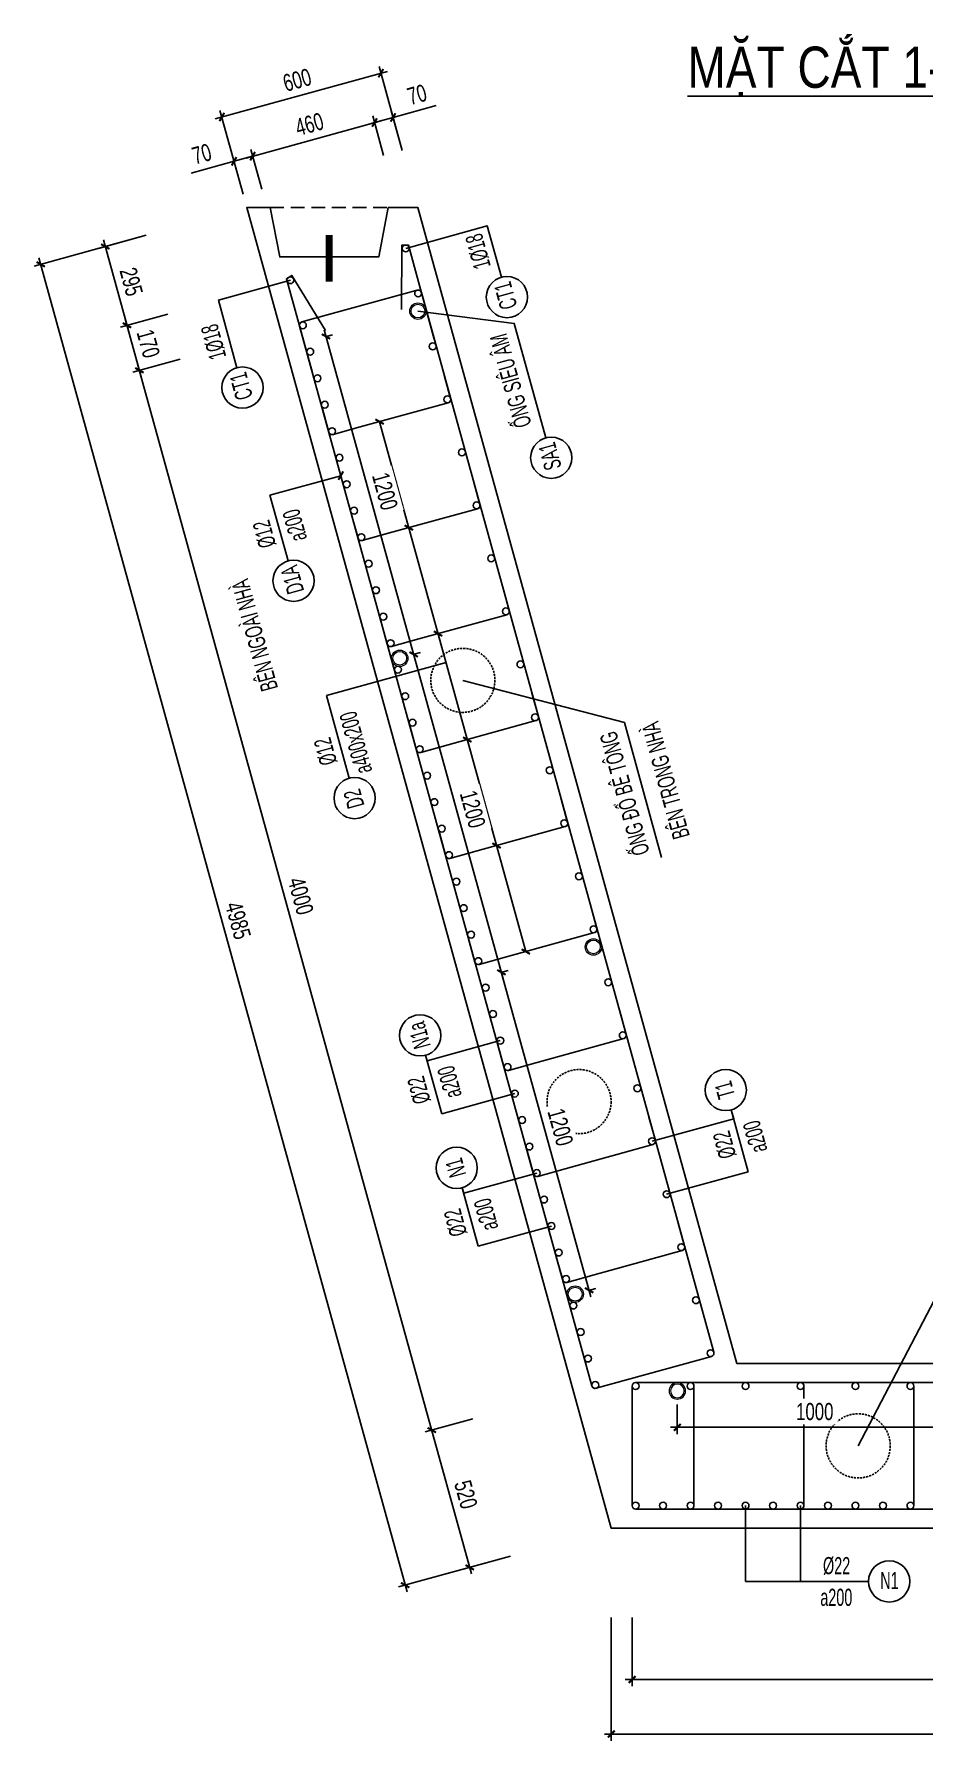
# Model space of a CAD drawing. Header units: millimetres. Extents: x -147841 to 368790, y -162721 to 84261.
# Drawn here: x 303125 to 306362, y -103129 to -96920 of the extents above; entities that cross this region are included whole.
import ezdxf
from ezdxf.enums import TextEntityAlignment as Align

# ---------------------------------------------------------------- set-up
doc = ezdxf.new("R2010")
doc.units = ezdxf.units.MM
doc.header["$LTSCALE"] = 1000
doc.header["$MEASUREMENT"] = 0
doc.header["$PDMODE"] = 1
doc.header["$PDSIZE"] = -10
doc.linetypes.add('DASHED', pattern=[0.75, 0.5, -0.25])
doc.linetypes.add('HIDDEN', pattern=[0.375, 0.25, -0.125])
doc.layers.get('0').update_dxf_attribs({"linetype": 'CONTINUOUS', "lineweight": 18})
doc.layers.get('DEFPOINTS').update_dxf_attribs({"color": 5, "linetype": 'CONTINUOUS', "lineweight": 18})
for name, color, linetype, lineweight in [('0-THAY', 7, 'CONTINUOUS', 18), ('ccu11-Dim', 8, 'CONTINUOUS', 18), ('DIM', 8, 'CONTINUOUS', 18)]:
    doc.layers.add(name, color=color, linetype=linetype, lineweight=lineweight)
for name, color, linetype in [('ccu11-Khuat', 9, 'DASHED'), ('ccu11-Manh', 8, 'CONTINUOUS'), ('ccu11-Thep', 4, 'CONTINUOUS'), ('ccu11-Thepdai', 6, 'CONTINUOUS'), ('KC-Cotthep', 8, 'CONTINUOUS'), ('KC-Dim', 8, 'CONTINUOUS'), ('KC-Khuat', 9, 'HIDDEN'), ('KC-Text', 31, 'CONTINUOUS'), ('KC-Thay', 7, 'CONTINUOUS')]:
    doc.layers.add(name, color=color, linetype=linetype)
doc.styles.add('ARIAL', font='arial.ttf', dxfattribs={"width": 0.7})
doc.styles.add('ccu11-dim', font='vnsimli.shx', dxfattribs={"width": 0.65, "bigfont": 'bigfont.shx'})
doc.dimstyles.new('2.5-25', dxfattribs={"dimscale": 25, "dimtxt": 2.5, "dimasz": 1, "dimexe": 1, "dimexo": 2, "dimgap": 1, "dimtad": 1, "dimdec": 1, "dimrnd": 5, "dimdsep": 46, "dimtxsty": 'ARIAL', "dimblk": 'ARCHTICK', "dimcen": -1, "dimdle": 1, "dimclrd": 256, "dimclre": 256, "dimclrt": 3, "dimadec": 0, "dimazin": 2, "dimtfac": 0.1, "dimtdec": 1, "dimtmove": 0, "dimatfit": 1, "dimldrblk": 'ARCHTICK', "dimfxl": 1, "dimtvp": 0.833333, "dimtfill": 1, "dimtolj": 1, "dimtzin": 12, "dimarcsym": 0})
doc.dimstyles.new('ccu11-100x4', dxfattribs={"dimscale": 100, "dimtxt": 2.5, "dimasz": 1, "dimexe": 1, "dimexo": 2, "dimgap": 1, "dimtad": 1, "dimdec": 0, "dimlfac": 0.25, "dimdsep": 46, "dimtxsty": 'ccu11-dim', "dimblk": 'ARCHTICK', "dimcen": -1, "dimdle": 1, "dimclrd": 256, "dimclre": 256, "dimclrt": 31, "dimadec": 0, "dimazin": 2, "dimtfac": 0.1, "dimtdec": 0, "dimtmove": 0, "dimatfit": 1, "dimldrblk": 'ARCHTICK', "dimfxl": 1, "dimtvp": 0.833333, "dimtolj": 1, "dimtzin": 12, "dimarcsym": 0})

# ---------------------------------------------------------------- blocks, each defined once
blk = doc.blocks.new('*U1298')
at = {"layer": 'ccu11-Thep'}
for centre in [(0, 217.5), (0, -217.5)]:
    blk.add_circle(centre, 12.5, dxfattribs=at)
blk = doc.blocks.new('*U1299')
at = {"layer": 'KC-Khuat', "color": 0, "linetype": 'ByBlock', "lineweight": -2, "transparency": 16777216}
for p in [(0, 0), (200, 0), (400, 0), (600, 0), (800, 0), (1000, 0), (1200, 0), (1400, 0), (1600, 0), (1800, 0), (2000, 0), (2200, 0), (2400, 0), (2600, 0), (2800, 0), (3000, 0), (3200, 0), (3400, 0)]:
    blk.add_blockref('*U1298', p, dxfattribs=at)
blk = doc.blocks.new('*U1300')
at = {"layer": 'ccu11-Thepdai', "flags": 128}
blk.add_lwpolyline([(50, 230), (-37.5, 230, 0.414214), (-50, 217.5), (-50, -114.4), (-50, -217.5, 0.414214), (-37.5, -230), (50, -230)], format="xyb", dxfattribs=at)
blk = doc.blocks.new('*U1301')
at = {"layer": 'DIM', "color": 0, "linetype": 'ByBlock', "lineweight": -2, "transparency": 16777216}
for p in [(0, 0), (400, 0), (800, 0), (1200, 0), (1600, 0), (2000, 0), (2400, 0), (2800, 0)]:
    blk.add_blockref('*U1300', p, dxfattribs=at)
blk = doc.blocks.new('*U1302')
at = {"layer": 'ccu11-Thep'}
for centre in [(209.7, 57.9), (-209.7, -57.9)]:
    blk.add_circle(centre, 12.5, dxfattribs=at)
blk = doc.blocks.new('*U1303')
at = {"layer": 'KC-Khuat', "color": 0, "linetype": 'ByBlock', "lineweight": -2, "transparency": 16777216}
for p in [(-1063.9, 3855.9), (-1010.7, 3663.1), (-957.5, 3470.3), (-904.3, 3277.5), (-851.1, 3084.7), (-797.9, 2891.9), (-744.7, 2699.1), (-691.5, 2506.3), (-638.4, 2313.5), (-585.2, 2120.8), (-532, 1928), (-478.8, 1735.2), (-425.6, 1542.4), (-372.4, 1349.6), (-319.2, 1156.8), (-266, 964), (-212.8, 771.2), (-159.6, 578.4), (-106.4, 385.6), (-53.2, 192.8), (0, 0)]:
    blk.add_blockref('*U1302', p, dxfattribs=at)
blk = doc.blocks.new('*U1304')
at = {"layer": 'ccu11-Thepdai', "flags": 128}
blk.add_lwpolyline([(50, 230), (-37.5, 230, 0.414214), (-50, 217.5), (-50, -114.4), (-50, -217.5, 0.414214), (-37.5, -230), (50, -230)], format="xyb", dxfattribs=at)
blk = doc.blocks.new('*U1305')
at = {"layer": 'DIM', "color": 0, "linetype": 'ByBlock', "lineweight": -2, "transparency": 16777216}
for p in [(0, 0), (400, 0), (800, 0), (1200, 0), (1600, 0), (2000, 0), (2400, 0), (2800, 0), (3200, 0)]:
    blk.add_blockref('*U1304', p, dxfattribs=at)
blk = doc.blocks.new('A$C260038B3')
at = {"layer": '0-THAY', "linetype": 'Continuous'}
for radius in [120, 100]:
    blk.add_circle((0, 0), radius, dxfattribs=at)
blk = doc.blocks.new('_ARCHTICK')
at = {"color": 0, "linetype": 'ByBlock', "const_width": 0.3}
blk.add_lwpolyline([(-0.5, -0.5), (0.5, 0.5)], dxfattribs=at)
blk = doc.blocks.new('att_thep_2')
blk.add_circle((-300, 0), 300)
at = {"color": 3, "style": 'ARIAL', "width": 0.6}
blk.add_attdef('DK', text='', height=250, dxfattribs=at).set_placement((467, 105), align=Align.CENTER)
at = {"color": 31, "style": 'ARIAL', "width": 0.6}
blk.add_attdef('SH', text='', height=250, dxfattribs=at).set_placement((-281, -111), align=Align.CENTER)
at = {"color": 2, "style": 'ARIAL', "width": 0.6}
blk.add_attdef('KC', text='', height=250, dxfattribs=at).set_placement((472, -355), align=Align.CENTER)
blk = doc.blocks.new('*D1308')
at = {"layer": 'DEFPOINTS', "color": 0, "ltscale": 3000, "transparency": 16777216}
for p in [(304769.2, -101944.4), (304572.3, -101998.8), (304907, -102443.9)]:
    blk.add_point(p, dxfattribs=at)
at = {"layer": 'KC-Dim', "lineweight": -2, "ltscale": 3000, "transparency": 16777216}
for p, q in [((304721, -101957.7), (304548.2, -102005.4)), ((304716.7, -102522.3), (304565.6, -101974.7)), ((304858.8, -102457.2), (304686, -102504.9))]:
    blk.add_line(p, q, dxfattribs=at)
at = {"layer": 'KC-Dim', "lineweight": -2, "ltscale": 3000, "transparency": 16777216, "xscale": 25, "yscale": 25, "zscale": 25}
for p, rotation in [((304572.3, -101998.8), 105.4234460771901), ((304710.1, -102498.2), 285.4234460771902)]:
    blk.add_blockref('_ARCHTICK', p, dxfattribs=dict(at, rotation=rotation))
at = {"layer": 'KC-Dim', "color": 3, "ltscale": 3000, "transparency": 16777216, "insert": (304696, -102233.4), "char_height": 62.5, "attachment_point": 5, "rotation": 285.42345, "style": 'ARIAL', "bg_fill": 3, "box_fill_scale": 1.25, "bg_fill_color": 256, "bg_fill_true_color": 13158600, "bg_fill_transparency": 0}
blk.add_mtext('\\A1;520', dxfattribs=at)
blk = doc.blocks.new('*D1309')
at = {"layer": 'DEFPOINTS', "color": 0, "ltscale": 3000, "transparency": 16777216}
for p in [(303705.4, -98088.5), (303508.5, -98142.8), (304769.2, -101944.4)]:
    blk.add_point(p, dxfattribs=at)
at = {"layer": 'KC-Dim', "lineweight": -2, "ltscale": 3000, "transparency": 16777216}
for p, q in [((303657.2, -98101.8), (303484.4, -98149.5)), ((304578.9, -102022.9), (303501.8, -98118.7)), ((304721, -101957.7), (304548.2, -102005.4))]:
    blk.add_line(p, q, dxfattribs=at)
at = {"layer": 'KC-Dim', "lineweight": -2, "ltscale": 3000, "transparency": 16777216, "xscale": 25, "yscale": 25, "zscale": 25}
for p, rotation in [((303508.5, -98142.8), 105.4234460771901), ((304572.3, -101998.8), 285.4234460771902)]:
    blk.add_blockref('_ARCHTICK', p, dxfattribs=dict(at, rotation=rotation))
at = {"layer": 'KC-Dim', "color": 3, "ltscale": 3000, "transparency": 16777216, "insert": (304095.2, -100055.6), "char_height": 62.5, "attachment_point": 5, "rotation": 285.42345, "style": 'ARIAL', "bg_fill": 3, "box_fill_scale": 1.25, "bg_fill_color": 256, "bg_fill_true_color": 13158600, "bg_fill_transparency": 0}
blk.add_mtext('\\A1;4000', dxfattribs=at)
blk = doc.blocks.new('*D1310')
at = {"layer": 'DEFPOINTS', "color": 0, "ltscale": 3000, "transparency": 16777216}
for p in [(303660.2, -97924.7), (303705.4, -98088.5)]:
    blk.add_point(p, dxfattribs=at)
at = {"layer": 'KC-Dim', "lineweight": -2, "ltscale": 3000, "transparency": 16777216}
for p, q in [((303612, -97938), (303439.2, -97985.6)), ((303515.1, -98166.9), (303456.6, -97954.9)), ((303657.2, -98101.8), (303484.4, -98149.5))]:
    blk.add_line(p, q, dxfattribs=at)
at = {"layer": 'KC-Dim', "lineweight": -2, "ltscale": 3000, "transparency": 16777216, "xscale": 25, "yscale": 25, "zscale": 25}
for p, rotation in [((303463.3, -97979), 105.4234460771901), ((303508.5, -98142.8), 285.4234460771902)]:
    blk.add_blockref('_ARCHTICK', p, dxfattribs=dict(at, rotation=rotation))
at = {"layer": 'KC-Dim', "color": 3, "ltscale": 3000, "transparency": 16777216, "insert": (303540.7, -98045.8), "char_height": 62.5, "attachment_point": 5, "rotation": 285.42345, "style": 'ARIAL', "bg_fill": 3, "box_fill_scale": 1.25, "bg_fill_color": 256, "bg_fill_true_color": 13158600, "bg_fill_transparency": 0}
blk.add_mtext('\\A1;170', dxfattribs=at)
at = {"layer": 'DEFPOINTS', "color": 0, "ltscale": 3000, "transparency": 16777216}
blk.add_point((303463.3, -97979), dxfattribs=at)
blk = doc.blocks.new('*D1311')
at = {"layer": 'DEFPOINTS', "color": 0, "ltscale": 3000, "transparency": 16777216}
for p in [(303581.1, -97638.1), (303384.2, -97692.4), (303660.2, -97924.7)]:
    blk.add_point(p, dxfattribs=at)
at = {"layer": 'KC-Dim', "lineweight": -2, "ltscale": 3000, "transparency": 16777216}
for p, q in [((303532.9, -97651.4), (303360.1, -97699)), ((303469.9, -98003.1), (303377.5, -97668.3)), ((303612, -97938), (303439.2, -97985.6))]:
    blk.add_line(p, q, dxfattribs=at)
at = {"layer": 'KC-Dim', "lineweight": -2, "ltscale": 3000, "transparency": 16777216, "xscale": 25, "yscale": 25, "zscale": 25}
for p, rotation in [((303384.2, -97692.4), 105.4234460771901), ((303463.3, -97979), 285.4234460771902)]:
    blk.add_blockref('_ARCHTICK', p, dxfattribs=dict(at, rotation=rotation))
at = {"layer": 'KC-Dim', "color": 3, "ltscale": 3000, "transparency": 16777216, "insert": (303478.6, -97820.6), "char_height": 62.5, "attachment_point": 5, "rotation": 285.42345, "style": 'ARIAL', "bg_fill": 3, "box_fill_scale": 1.25, "bg_fill_color": 256, "bg_fill_true_color": 13158600, "bg_fill_transparency": 0}
blk.add_mtext('\\A1;295', dxfattribs=at)
blk = doc.blocks.new('*D1312')
at = {"layer": 'DEFPOINTS', "color": 0, "ltscale": 3000, "transparency": 16777216}
for p in [(303581.1, -97638.1), (303149.5, -97757.1), (304907, -102443.9)]:
    blk.add_point(p, dxfattribs=at)
at = {"layer": 'KC-Dim', "lineweight": -2, "ltscale": 3000, "transparency": 16777216}
for p, q in [((303532.9, -97651.4), (303125.4, -97763.8)), ((304482, -102587.1), (303142.9, -97733)), ((304858.8, -102457.2), (304451.3, -102569.6))]:
    blk.add_line(p, q, dxfattribs=at)
at = {"layer": 'KC-Dim', "lineweight": -2, "ltscale": 3000, "transparency": 16777216, "xscale": 25, "yscale": 25, "zscale": 25}
for p, rotation in [((303149.5, -97757.1), 105.4234460771901), ((304475.4, -102563), 285.4234460771902)]:
    blk.add_blockref('_ARCHTICK', p, dxfattribs=dict(at, rotation=rotation))
at = {"layer": 'KC-Dim', "color": 3, "ltscale": 3000, "transparency": 16777216, "insert": (303867.3, -100144.9), "char_height": 62.5, "attachment_point": 5, "rotation": 285.42345, "style": 'ARIAL', "bg_fill": 3, "box_fill_scale": 1.25, "bg_fill_color": 256, "bg_fill_true_color": 13158600, "bg_fill_transparency": 0}
blk.add_mtext('\\A1;4985', dxfattribs=at)
blk = doc.blocks.new('*D1313')
at = {"layer": 'DEFPOINTS', "color": 0, "ltscale": 3000, "transparency": 16777216}
for p in [(304410.2, -97409.3), (304477.7, -97390.7)]:
    blk.add_point(p, dxfattribs=at)
at = {"layer": 'KC-Dim', "lineweight": -2, "ltscale": 3000, "transparency": 16777216}
for p, q in [((304431.3, -97222.7), (304587.7, -97179.5)), ((304363.8, -97241.3), (304339.7, -97248)), ((304396.9, -97361.1), (304357.2, -97217.2)), ((304363.8, -97241.3), (304431.3, -97222.7)), ((304464.4, -97342.5), (304424.7, -97198.6))]:
    blk.add_line(p, q, dxfattribs=at)
at = {"layer": 'KC-Dim', "lineweight": -2, "ltscale": 3000, "transparency": 16777216, "xscale": 25, "yscale": 25, "zscale": 25}
for p, rotation in [((304363.8, -97241.3), 15.42344607719014), ((304431.3, -97222.7), 195.4234460771902)]:
    blk.add_blockref('_ARCHTICK', p, dxfattribs=dict(at, rotation=rotation))
at = {"layer": 'KC-Dim', "color": 3, "ltscale": 3000, "transparency": 16777216, "insert": (304518.5, -97139.6), "char_height": 62.5, "attachment_point": 5, "rotation": 15.42345, "style": 'ARIAL', "bg_fill": 3, "box_fill_scale": 1.25, "bg_fill_color": 256, "bg_fill_true_color": 13158600, "bg_fill_transparency": 0}
blk.add_mtext('\\A1;70', dxfattribs=at)
at = {"layer": 'DEFPOINTS', "color": 0, "ltscale": 3000, "transparency": 16777216}
blk.add_point((304431.3, -97222.7), dxfattribs=at)
blk = doc.blocks.new('*D1314')
at = {"layer": 'DEFPOINTS', "color": 0, "ltscale": 3000, "transparency": 16777216}
for p in [(303920.4, -97363.6), (304410.2, -97409.3), (303966.7, -97531.7)]:
    blk.add_point(p, dxfattribs=at)
at = {"layer": 'KC-Dim', "lineweight": -2, "ltscale": 3000, "transparency": 16777216}
for p, q in [((304387.9, -97234.7), (303896.3, -97370.3)), ((304396.9, -97361.1), (304357.2, -97217.2)), ((303953.4, -97483.5), (303913.7, -97339.5))]:
    blk.add_line(p, q, dxfattribs=at)
at = {"layer": 'KC-Dim', "lineweight": -2, "ltscale": 3000, "transparency": 16777216, "xscale": 25, "yscale": 25, "zscale": 25}
for p, rotation in [((304363.8, -97241.3), 15.42344607719014), ((303920.4, -97363.6), 195.4234460771902)]:
    blk.add_blockref('_ARCHTICK', p, dxfattribs=dict(at, rotation=rotation))
at = {"layer": 'KC-Dim', "color": 3, "ltscale": 3000, "transparency": 16777216, "insert": (304127, -97247.6), "char_height": 62.5, "attachment_point": 5, "rotation": 15.42345, "style": 'ARIAL', "bg_fill": 3, "box_fill_scale": 1.25, "bg_fill_color": 256, "bg_fill_true_color": 13158600, "bg_fill_transparency": 0}
blk.add_mtext('\\A1;460', dxfattribs=at)
blk = doc.blocks.new('*D1315')
at = {"layer": 'DEFPOINTS', "color": 0, "ltscale": 3000, "transparency": 16777216}
for p in [(303852.7, -97382.3), (303899.1, -97550.3), (303966.7, -97531.7)]:
    blk.add_point(p, dxfattribs=at)
at = {"layer": 'KC-Dim', "lineweight": -2, "ltscale": 3000, "transparency": 16777216}
for p, q in [((303885.8, -97502.2), (303846.1, -97358.2)), ((303920.4, -97363.6), (303852.7, -97382.3)), ((303953.4, -97483.5), (303913.7, -97339.5)), ((303920.4, -97363.6), (303944.5, -97357)), ((303852.7, -97382.3), (303696.4, -97425.4))]:
    blk.add_line(p, q, dxfattribs=at)
at = {"layer": 'KC-Dim', "lineweight": -2, "ltscale": 3000, "transparency": 16777216, "xscale": 25, "yscale": 25, "zscale": 25}
for p, rotation in [((303852.7, -97382.3), 15.42344607719017), ((303920.4, -97363.6), 195.4234460771902)]:
    blk.add_blockref('_ARCHTICK', p, dxfattribs=dict(at, rotation=rotation))
at = {"layer": 'KC-Dim', "color": 3, "ltscale": 3000, "transparency": 16777216, "insert": (303735.3, -97355.7), "char_height": 62.5, "attachment_point": 5, "rotation": 15.42345, "style": 'ARIAL', "bg_fill": 3, "box_fill_scale": 1.25, "bg_fill_color": 256, "bg_fill_true_color": 13158600, "bg_fill_transparency": 0}
blk.add_mtext('\\A1;70', dxfattribs=at)
blk = doc.blocks.new('*D1316')
at = {"layer": 'DEFPOINTS', "color": 0, "ltscale": 3000, "transparency": 16777216}
for p in [(303808.3, -97221.2), (304477.7, -97390.7), (303899.1, -97550.4)]:
    blk.add_point(p, dxfattribs=at)
at = {"layer": 'KC-Dim', "lineweight": -2, "ltscale": 3000, "transparency": 16777216}
for p, q in [((304411, -97055), (303784.2, -97227.9)), ((304464.4, -97342.5), (304380.3, -97037.5)), ((303885.8, -97502.2), (303801.6, -97197.1))]:
    blk.add_line(p, q, dxfattribs=at)
at = {"layer": 'KC-Dim', "lineweight": -2, "ltscale": 3000, "transparency": 16777216, "xscale": 25, "yscale": 25, "zscale": 25}
for p, rotation in [((304386.9, -97061.6), 15.42344607719014), ((303808.3, -97221.2), 195.4234460771902)]:
    blk.add_blockref('_ARCHTICK', p, dxfattribs=dict(at, rotation=rotation))
at = {"layer": 'KC-Dim', "color": 3, "ltscale": 3000, "transparency": 16777216, "insert": (304082.4, -97086.6), "char_height": 62.5, "attachment_point": 5, "rotation": 15.42345, "style": 'ARIAL', "bg_fill": 3, "box_fill_scale": 1.25, "bg_fill_color": 256, "bg_fill_true_color": 13158600, "bg_fill_transparency": 0}
blk.add_mtext('\\A1;600', dxfattribs=at)
blk = doc.blocks.new('*U1317')
at = {"layer": 'ccu11-Thep'}
blk.add_circle((0, 0), 12.5, dxfattribs=at)
blk = doc.blocks.new('*U1318')
at = {"layer": 'KC-Dim', "color": 0, "linetype": 'ByBlock', "lineweight": -2, "transparency": 16777216}
for p in [(-1010.6, 3663.1), (-957.4, 3470.4), (-904.2, 3277.6), (-851, 3084.8), (-797.9, 2892), (-744.7, 2699.2), (-691.5, 2506.4), (-638.3, 2313.6), (-585.1, 2120.8), (-531.9, 1928), (-478.7, 1735.2), (-425.5, 1542.4), (-372.3, 1349.6), (-319.1, 1156.8), (-266, 964), (-212.8, 771.2), (-159.6, 578.4), (-106.4, 385.6), (-53.2, 192.8), (0, 0)]:
    blk.add_blockref('*U1317', p, dxfattribs=at)
blk = doc.blocks.new('*D1326')
at = {"layer": 'DEFPOINTS', "color": 0, "linetype": 'ByBlock', "ltscale": 30, "transparency": 16777216}
for p in [(305301.1, -102630.3), (308723.6, -102630.3), (305301.1, -102905.9)]:
    blk.add_point(p, dxfattribs=at)
at = {"layer": 'KC-Dim', "linetype": 'ByBlock', "lineweight": -2, "ltscale": 30, "transparency": 16777216}
for p, q in [((305301.1, -102680.3), (305301.1, -102930.9)), ((308723.6, -102680.3), (308723.6, -102930.9)), ((308748.6, -102905.9), (305276.1, -102905.9))]:
    blk.add_line(p, q, dxfattribs=at)
at = {"layer": 'KC-Dim', "linetype": 'ByBlock', "lineweight": -2, "ltscale": 30, "transparency": 16777216, "xscale": 25, "yscale": 25, "zscale": 25, "rotation": 180}
blk.add_blockref('_ARCHTICK', (305301.1, -102905.9), dxfattribs=at)
at = {"layer": 'KC-Dim', "linetype": 'ByBlock', "lineweight": -2, "ltscale": 30, "transparency": 16777216, "xscale": 25, "yscale": 25, "zscale": 25}
blk.add_blockref('_ARCHTICK', (308723.6, -102905.9), dxfattribs=at)
at = {"layer": 'KC-Dim', "color": 3, "linetype": 'ByBlock', "ltscale": 30, "transparency": 16777216, "insert": (307012.4, -102849), "char_height": 62.5, "attachment_point": 5, "style": 'ARIAL', "bg_fill": 3, "box_fill_scale": 1.25, "bg_fill_color": 256, "bg_fill_true_color": 13158600, "bg_fill_transparency": 0}
blk.add_mtext('\\A1;3425', dxfattribs=at)
blk = doc.blocks.new('*D1327')
at = {"layer": 'DEFPOINTS', "color": 0, "ltscale": 3000, "transparency": 16777216}
for p in [(305225.2, -102630.3), (309073.6, -102630.3), (305225.2, -103104.5)]:
    blk.add_point(p, dxfattribs=at)
at = {"layer": 'DIM', "lineweight": -2, "ltscale": 3000, "transparency": 16777216}
for p, q in [((305225.2, -102680.3), (305225.2, -103129.5)), ((309073.6, -102680.3), (309073.6, -103129.5)), ((309098.6, -103104.5), (305200.2, -103104.5))]:
    blk.add_line(p, q, dxfattribs=at)
at = {"layer": 'DIM', "lineweight": -2, "ltscale": 3000, "transparency": 16777216, "xscale": 25, "yscale": 25, "zscale": 25, "rotation": 180}
blk.add_blockref('_ARCHTICK', (305225.2, -103104.5), dxfattribs=at)
at = {"layer": 'DIM', "lineweight": -2, "ltscale": 3000, "transparency": 16777216, "xscale": 25, "yscale": 25, "zscale": 25}
blk.add_blockref('_ARCHTICK', (309073.6, -103104.5), dxfattribs=at)
at = {"layer": 'DIM', "color": 3, "ltscale": 3000, "transparency": 16777216, "insert": (307149.4, -103047.5), "char_height": 62.5, "attachment_point": 5, "style": 'ARIAL', "bg_fill": 3, "box_fill_scale": 1.25, "bg_fill_color": 256, "bg_fill_true_color": 13158600, "bg_fill_transparency": 0}
blk.add_mtext('\\A1;3850', dxfattribs=at)
blk = doc.blocks.new('*U1328')
at = {"layer": 'ccu11-Thep'}
blk.add_circle((0, 0), 12.5, dxfattribs=at)
blk = doc.blocks.new('*U1329')
at = {"layer": 'KC-Dim', "color": 0, "linetype": 'ByBlock', "lineweight": -2, "transparency": 16777216}
for p in [(0, 0), (200, 0), (400, 0), (600, 0), (800, 0), (1000, 0), (1200, 0), (1400, 0), (1600, 0), (1800, 0), (2000, 0), (2200, 0), (2400, 0), (2600, 0), (2800, 0), (3000, 0), (3200, 0), (3400, 0)]:
    blk.add_blockref('*U1328', p, dxfattribs=at)
blk = doc.blocks.new('*D1416')
at = {"layer": 'DEFPOINTS', "color": 0, "ltscale": 3000, "transparency": 16777216}
for p in [(304136.4, -98033.8), (304455.5, -99190.6), (304506.4, -99176.5)]:
    blk.add_point(p, dxfattribs=at)
at = {"layer": 'KC-Dim', "lineweight": -2, "ltscale": 3000, "transparency": 16777216}
for p, q in [((304180.7, -97995.6), (304513.1, -99200.6)), ((304184.6, -98020.5), (304211.4, -98013.1)), ((304503.7, -99177.3), (304530.5, -99169.9))]:
    blk.add_line(p, q, dxfattribs=at)
at = {"layer": 'KC-Dim', "lineweight": -2, "ltscale": 3000, "transparency": 16777216, "xscale": 25, "yscale": 25, "zscale": 25}
for p, rotation in [((304187.3, -98019.7), 105.4234460771904), ((304506.4, -99176.5), 285.4234460771905)]:
    blk.add_blockref('_ARCHTICK', p, dxfattribs=dict(at, rotation=rotation))
at = {"layer": 'KC-Dim', "color": 3, "ltscale": 3000, "transparency": 16777216, "insert": (304401.7, -98583), "char_height": 62.5, "attachment_point": 5, "rotation": 285.42345, "style": 'ARIAL', "bg_fill": 3, "box_fill_scale": 1.25, "bg_fill_color": 256, "bg_fill_true_color": 13158600, "bg_fill_transparency": 0}
blk.add_mtext('\\A1;1200', dxfattribs=at)
blk = doc.blocks.new('*D1417')
at = {"layer": 'DEFPOINTS', "color": 0, "ltscale": 3000, "transparency": 16777216}
for p in [(304455.5, -99190.6), (304774.7, -100347.3), (304825.6, -100333.3)]:
    blk.add_point(p, dxfattribs=at)
at = {"layer": 'KC-Dim', "lineweight": -2, "ltscale": 3000, "transparency": 16777216}
for p, q in [((304499.8, -99152.4), (304832.2, -100357.4)), ((304503.7, -99177.3), (304530.5, -99169.9)), ((304822.9, -100334), (304849.7, -100326.6))]:
    blk.add_line(p, q, dxfattribs=at)
at = {"layer": 'KC-Dim', "lineweight": -2, "ltscale": 3000, "transparency": 16777216, "xscale": 25, "yscale": 25, "zscale": 25}
for p, rotation in [((304506.4, -99176.5), 105.4234460771904), ((304825.6, -100333.3), 285.4234460771904)]:
    blk.add_blockref('_ARCHTICK', p, dxfattribs=dict(at, rotation=rotation))
at = {"layer": 'KC-Dim', "color": 3, "ltscale": 3000, "transparency": 16777216, "insert": (304720.9, -99739.8), "char_height": 62.5, "attachment_point": 5, "rotation": 285.42345, "style": 'ARIAL', "bg_fill": 3, "box_fill_scale": 1.25, "bg_fill_color": 256, "bg_fill_true_color": 13158600, "bg_fill_transparency": 0}
blk.add_mtext('\\A1;1200', dxfattribs=at)
blk = doc.blocks.new('*D1418')
at = {"layer": 'DEFPOINTS', "color": 0, "ltscale": 3000, "transparency": 16777216}
for p in [(304774.7, -100347.3), (305093.8, -101504.1), (305144.7, -101490.1)]:
    blk.add_point(p, dxfattribs=at)
at = {"layer": 'KC-Dim', "lineweight": -2, "ltscale": 3000, "transparency": 16777216}
for p, q in [((304818.9, -100309.2), (305151.4, -101514.2)), ((304822.9, -100334), (304849.7, -100326.6)), ((305142, -101490.8), (305168.8, -101483.4))]:
    blk.add_line(p, q, dxfattribs=at)
at = {"layer": 'KC-Dim', "lineweight": -2, "ltscale": 3000, "transparency": 16777216, "xscale": 25, "yscale": 25, "zscale": 25}
for p, rotation in [((304825.6, -100333.3), 105.4234460771904), ((305144.7, -101490.1), 285.4234460771904)]:
    blk.add_blockref('_ARCHTICK', p, dxfattribs=dict(at, rotation=rotation))
at = {"layer": 'KC-Dim', "color": 3, "ltscale": 3000, "transparency": 16777216, "insert": (305040, -100896.5), "char_height": 62.5, "attachment_point": 5, "rotation": 285.42345, "style": 'ARIAL', "bg_fill": 3, "box_fill_scale": 1.25, "bg_fill_color": 256, "bg_fill_true_color": 13158600, "bg_fill_transparency": 0}
blk.add_mtext('\\A1;1200', dxfattribs=at)
blk = doc.blocks.new('*D1420')
at = {"layer": 'DEFPOINTS', "color": 0, "ltscale": 3000, "transparency": 16777216}
for p in [(305465.5, -101856.1), (306465.5, -101856.1), (305465.5, -101988.6)]:
    blk.add_point(p, dxfattribs=at)
at = {"layer": 'KC-Dim', "lineweight": -2, "ltscale": 3000, "transparency": 16777216}
for p, q in [((305465.5, -101906.1), (305465.5, -102013.6)), ((306465.5, -101906.1), (306465.5, -102013.6)), ((306490.5, -101988.6), (305440.5, -101988.6))]:
    blk.add_line(p, q, dxfattribs=at)
at = {"layer": 'KC-Dim', "lineweight": -2, "ltscale": 3000, "transparency": 16777216, "xscale": 25, "yscale": 25, "zscale": 25, "rotation": 180}
blk.add_blockref('_ARCHTICK', (305465.5, -101988.6), dxfattribs=at)
at = {"layer": 'KC-Dim', "lineweight": -2, "ltscale": 3000, "transparency": 16777216, "xscale": 25, "yscale": 25, "zscale": 25}
blk.add_blockref('_ARCHTICK', (306465.5, -101988.6), dxfattribs=at)
at = {"layer": 'KC-Dim', "color": 3, "ltscale": 3000, "transparency": 16777216, "insert": (305965.5, -101931.7), "char_height": 62.5, "attachment_point": 5, "style": 'ARIAL', "bg_fill": 3, "box_fill_scale": 1.25, "bg_fill_color": 256, "bg_fill_true_color": 13158600, "bg_fill_transparency": 0}
blk.add_mtext('\\A1;1000', dxfattribs=at)

msp = doc.modelspace()

# ---------------------------------------------------------------- linework, layer by layer
at = {"layer": 'ccu11-Khuat', "ltscale": 0.1}
msp.add_line((303984.05, -97550.35), (304414.05, -97550.35), dxfattribs=at)
at = {"layer": 'ccu11-Manh', "ltscale": 10, "flags": 128}
for points in [[(304477.15, -97699.18), (304774.14, -97617.25), (304825.64, -97803.9)], [(304057.84, -97814.95), (303795.62, -97887.3), (303863.47, -98133.23)], [(304521.96, -97927.38), (304872.06, -97972.19), (304986.91, -98388.48)], [(304685.17, -99270.91), (305272.7, -99424.29), (305408.17, -99915.3)]]:
    msp.add_lwpolyline(points, dxfattribs=at)
at = {"layer": 'ccu11-Manh', "ltscale": 3000}
msp.add_lwpolyline([(304914.11, -100257.63), (304382.21, -98329.66), (304382.21, -98329.66)], dxfattribs=at)
at = {"layer": 'ccu11-Manh', "elevation": 242.3}
msp.add_lwpolyline([(306123.57, -102056.13), (306470.61, -101393.07), (306967.15, -101393.07)], dxfattribs=at)
at = {"layer": 'ccu11-Thep'}
for centre in [(304477.15, -97699.18), (304057.83, -97814.89)]:
    msp.add_circle(centre, 12.5, dxfattribs=at)
at = {"layer": 'ccu11-Thep', "linetype": 'HIDDEN', "ltscale": 0.03}
for centre in [(304685.17, -99270.91, 242.3), (305108.02, -100803.61), (306123.57, -102056.13, 242.3)]:
    msp.add_circle(centre, 116.6, dxfattribs=at)
at = {"layer": 'ccu11-Thepdai', "flags": 128}
for points in [[(304462.14, -97921.88), (304463.41, -97687.2), (304486.85, -97687.33), (304581.16, -98029.22)], [(304184.9, -97998.36), (304063.49, -97797.54), (304043.42, -97809.66), (304137.76, -98151.55)]]:
    msp.add_lwpolyline(points, dxfattribs=at)
at = {"layer": 'ccu11-Thepdai'}
for points in [[(304534.42, -97859.74), (305598.34, -101715.65, -0.4142136), (305589.62, -101731.02), (305170.29, -101846.73, -0.4142136), (305154.91, -101838.01), (304090.99, -97982.1, -0.4142136), (304099.72, -97966.72), (304519.05, -97851.01, -0.4142136)], [(308713.62, -102286.13), (305313.62, -102286.13, -0.4142136), (305301.12, -102273.63), (305301.12, -101838.63, -0.4142136), (305313.62, -101826.13), (308713.62, -101826.13, -0.4142136), (308726.12, -101838.63), (308726.12, -102273.63, -0.4142136)]]:
    msp.add_lwpolyline(points, format="xyb", close=True, dxfattribs=at)
at = {"layer": 'KC-Thay', "ltscale": 3000}
msp.add_lwpolyline([(305682.06, -101756.13), (304521.74, -97550.35), (304414.05, -97550.35), (304379.05, -97730.35), (304019.05, -97730.35), (303984.05, -97550.35), (303899.05, -97550.35), (305225.18, -102356.13), (309073.62, -102356.13), (309073.62, -102271.13), (308893.62, -102236.13), (308893.62, -101876.13), (309073.62, -101841.13), (309073.62, -101756.13)], close=True, dxfattribs=at)

# ---------------------------------------------------------------- block references
at = {"layer": 'ccu11-Dim', "ltscale": 3000, "xscale": 0.25, "yscale": 0.25, "zscale": 0.25, "rotation": 270}
for p in [(304521.96, -97927.38), (305160.24, -100240.95), (305093.8, -101504.12)]:
    msp.add_blockref('A$C260038B3', p, dxfattribs=at)
at = {"layer": 'ccu11-Dim', "ltscale": 3000, "extrusion": (0, 0, -1), "xscale": 0.25, "yscale": 0.25, "zscale": -0.25}
msp.add_blockref('A$C260038B3', (-305465.52, -101856.13), dxfattribs=at)
at = {"layer": 'ccu11-Manh', "ltscale": 3000, "xscale": 25, "yscale": 25, "zscale": 25, "rotation": 285.4234460771896}
for p in [(304382.21, -98329.66), (304488.59, -98715.25), (304594.97, -99100.85), (304701.35, -99486.44), (304807.73, -99872.04), (304914.12, -100257.63)]:
    msp.add_blockref('_ARCHTICK', p, dxfattribs=at)
at = {"layer": 'DIM', "xscale": -1, "rotation": 285.4251995620509}
msp.add_blockref('*U1305', (305260.26, -101355.09), dxfattribs=at)
at = {"layer": 'DIM', "xscale": -1}
msp.add_blockref('*U1301', (308276.12, -102056.13), dxfattribs=at)
at = {"layer": 'KC-Cotthep'}
ref = msp.add_blockref('att_thep_2', (304825.64, -97803.9), dxfattribs=dict(at, xscale=0.2499999999999999, yscale=0.2499999999999999, zscale=0.2499999999999999, rotation=105.4234460771896))
ref.add_attrib('DK', '1%%C18', dxfattribs={"layer": '0', "color": 15, "height": 62.5, "rotation": 105.423446, "style": 'ARIAL', "width": 0.6}).set_placement((304770.22, -97702.11), align=Align.CENTER)
ref.add_attrib('SH', 'CT1', dxfattribs={"layer": '0', "color": 31, "height": 62.5, "rotation": 105.423446, "style": 'ARIAL', "width": 0.6}).set_placement((304870.86, -97863.02), align=Align.CENTER)
ref = msp.add_blockref('att_thep_2', (303863.47, -98133.23), dxfattribs=dict(at, xscale=0.2499999999999999, yscale=0.2499999999999999, zscale=0.2499999999999999, rotation=105.4234460771896))
ref.add_attrib('DK', '1%%C18', dxfattribs={"layer": '0', "color": 15, "height": 62.5, "rotation": 105.423446, "style": 'ARIAL', "width": 0.6}).set_placement((303808.05, -98031.44), align=Align.CENTER)
ref.add_attrib('SH', 'CT1', dxfattribs={"layer": '0', "color": 31, "height": 62.5, "rotation": 105.423446, "style": 'ARIAL', "width": 0.6}).set_placement((303908.69, -98192.35), align=Align.CENTER)
ref = msp.add_blockref('att_thep_2', (304986.91, -98388.48), dxfattribs=dict(at, xscale=0.2499999999999999, yscale=0.2499999999999999, zscale=0.2499999999999999, rotation=105.4234460771896))
ref.add_attrib('SH', 'SA1', dxfattribs={"layer": '0', "color": 31, "height": 62.5, "rotation": 105.423446, "style": 'ARIAL', "width": 0.6}).set_placement((305032.13, -98447.6), align=Align.CENTER)
ref = msp.add_blockref('att_thep_2', (304049.35, -98836.19), dxfattribs=dict(at, xscale=0.2499999999999999, yscale=0.2499999999999999, zscale=0.2499999999999999, rotation=105.4234460771896))
ref.add_attrib('KC', 'a200', dxfattribs={"layer": '0', "color": 2, "height": 62.5, "rotation": 105.423446, "style": 'ARIAL', "width": 0.6}).set_placement((304103.6, -98698.85), align=Align.CENTER)
ref.add_attrib('DK', '%%C12', dxfattribs={"layer": '0', "color": 215, "height": 62.5, "rotation": 105.423446, "style": 'ARIAL', "width": 0.6}).set_placement((303992.92, -98730.75), align=Align.CENTER)
ref.add_attrib('SH', 'D1A', dxfattribs={"layer": '0', "color": 31, "height": 62.5, "rotation": 105.423446, "style": 'ARIAL', "width": 0.6}).set_placement((304094.9, -98896.49), align=Align.CENTER)
ref = msp.add_blockref('att_thep_2', (304271.54, -99626.84), dxfattribs=dict(at, xscale=0.2499999999999999, yscale=0.2499999999999999, zscale=0.2499999999999999, rotation=105.4234460771896))
ref.add_attrib('KC', 'a400x200', dxfattribs={"layer": '0', "color": 2, "height": 62.5, "rotation": 105.423446, "style": 'ARIAL', "width": 0.6}).set_placement((304325.79, -99489.5), align=Align.CENTER)
ref.add_attrib('DK', '%%C12', dxfattribs={"layer": '0', "color": 215, "height": 62.5, "rotation": 105.423446, "style": 'ARIAL', "width": 0.6}).set_placement((304215.18, -99521.65), align=Align.CENTER)
ref.add_attrib('SH', 'D2', dxfattribs={"layer": '0', "color": 31, "height": 62.5, "rotation": 105.423446, "style": 'ARIAL', "width": 0.6}).set_placement((304318.91, -99693.76), align=Align.CENTER)
ref = msp.add_blockref('att_thep_2', (304549.77, -100634.85), dxfattribs=dict(at, xscale=-0.25, yscale=0.25, zscale=0.25, rotation=105.4234460771896))
ref.add_attrib('KC', 'a200', dxfattribs={"layer": '0', "color": 2, "height": 62.5, "rotation": 105.423446, "style": 'ARIAL', "width": 0.6}).set_placement((304666.6, -100724.36), align=Align.CENTER)
ref.add_attrib('DK', '%%C22', dxfattribs={"layer": '0', "color": 2, "height": 62.5, "rotation": 105.423446, "style": 'ARIAL', "width": 0.6}).set_placement((304555.28, -100753.94), align=Align.CENTER)
ref.add_attrib('SH', 'N1a', dxfattribs={"layer": '0', "color": 31, "height": 62.5, "rotation": 105.423446, "style": 'ARIAL', "width": 0.6}).set_placement((304556.41, -100554.15), align=Align.CENTER)
ref = msp.add_blockref('att_thep_2', (305661.65, -100833.78), dxfattribs=dict(at, xscale=-0.25, yscale=0.25, zscale=0.25, rotation=105.4234460771896))
ref.add_attrib('KC', 'a200', dxfattribs={"layer": '0', "color": 2, "height": 62.5, "rotation": 105.423446, "style": 'ARIAL', "width": 0.6}).set_placement((305778.49, -100923.29), align=Align.CENTER)
ref.add_attrib('DK', '%%C22', dxfattribs={"layer": '0', "color": 2, "height": 62.5, "rotation": 105.423446, "style": 'ARIAL', "width": 0.6}).set_placement((305667.17, -100952.87), align=Align.CENTER)
ref.add_attrib('SH', 'T1', dxfattribs={"layer": '0', "color": 31, "height": 62.5, "rotation": 105.423446, "style": 'ARIAL', "width": 0.6}).set_placement((305668.3, -100753.08), align=Align.CENTER)
at = {"layer": 'KC-Dim'}
msp.add_blockref('*U1329', (305413.62, -102273.63), dxfattribs=at)
at = {"layer": 'KC-Khuat'}
for name, p in [('*U1303', (305376.63, -101776.83)), ('*U1299', (305313.62, -102056.13))]:
    msp.add_blockref(name, p, dxfattribs=at)

# ---------------------------------------------------------------- texts
at = {"layer": 'KC-Cotthep', "style": 'ARIAL', "width": 0.6}
msp.add_text('ỐNG SIÊU ÂM', height=62.5, rotation=105.423446, dxfattribs=at).set_placement((304889.37, -98172.69), align=Align.CENTER)
at = {"layer": 'KC-Text', "color": 1, "style": 'ARIAL', "width": 0.8}
msp.add_text('%%UMẶT CẮT 1-1', height=150, dxfattribs=at).set_placement((306014.39, -97114.91), align=Align.CENTER)
at = {"layer": 'KC-Text', "color": 1, "style": 'ARIAL', "width": 0.6}
for s, p in [('BÊN NGOÀI NHÀ', (303958.09, -99098.5)), ('BÊN TRONG NHÀ', (305453.49, -99626.9)), ('ỐNG ĐỔ BÊ TÔNG', (305303.66, -99674.28))]:
    msp.add_text(s, height=62.5, rotation=105.423446, dxfattribs=at).set_placement(p, align=Align.CENTER)

# ---------------------------------------------------------------- dimensions: what is measured, and where the dimension line sits
at = {"layer": 'KC-Dim', "ltscale": 3000}
dim = msp.add_aligned_dim(p1=(304410.16, -97409.35), p2=(304477.7, -97390.71), distance=174.32, dimstyle='2.5-25', dxfattribs=at)
dim.commit()
dim.dimension.update_dxf_attribs({"geometry": '*D1313', "text_midpoint": (304518.47, -97139.6)})
at = {"layer": 'KC-Dim', "linetype": 'ByBlock', "ltscale": 30}
dim = msp.add_linear_dim(base=(305301.12, -102905.93), p1=(308723.62, -102630.3), p2=(305301.12, -102630.3), angle=180, dimstyle='2.5-25', dxfattribs=at)
dim.commit()
dim.dimension.update_dxf_attribs({"geometry": '*D1326', "text_midpoint": (307012.37, -102849)})

# ---------------------------------------------------------------- leaders
at = {"layer": 'ccu11-Manh', "ltscale": 10}
for points in [[(304624.06, -99206.29), (304188.65, -99326.41), (304271.54, -99626.84)], [(304821.23, -100581.5), (304555.29, -100654.87), (304549.76, -100634.82)], [(304874.42, -100774.3), (304608.48, -100847.67), (304549.77, -100634.85)], [(305373.51, -100947.79), (305670.5, -100865.86), (305661.65, -100833.78)], [(305426.7, -101140.59), (305723.69, -101058.65), (305661.66, -100833.82)], [(305713.62, -102273.63), (305713.62, -102549.5), (306161.23, -102549.5)], [(305913.62, -102273.63), (305913.62, -102549.5), (306161.26, -102549.5)]]:
    msp.add_leader(points, dimstyle='ccu11-100x4', override={"dimgap": 1, "dimtad": 0, "dimldrblk": 'None'}, dxfattribs=at)
at = {"layer": 'KC-Dim', "linetype": 'ByBlock', "ltscale": 30}
msp.add_leader([(304241.08, -98526.14), (303983.42, -98597.22), (304049.35, -98836.19)], dimstyle='2.5-25', dxfattribs=at)

# ---------------------------------------------------------------- next in the draw order: dimensions: what is measured, and where the dimension line sits
at = {"layer": 'DIM', "ltscale": 3000}
dim = msp.add_linear_dim(base=(305225.18, -103104.48), p1=(309073.62, -102630.3), p2=(305225.18, -102630.3), angle=180, dimstyle='2.5-25', dxfattribs=at)
dim.commit()
dim.dimension.update_dxf_attribs({"geometry": '*D1327', "text_midpoint": (307149.4, -103047.55)})
at = {"layer": 'KC-Dim', "ltscale": 3000}
for base, p1, p2, angle, picture, middle in [((303920.37, -97363.64), (304410.16, -97409.35), (303966.74, -97531.68), 15.423446, '*D1314', (304126.95, -97247.61)), ((304572.25, -101998.76), (304906.98, -102443.92), (304769.18, -101944.43), 285.423446, '*D1308', (304696.02, -102233.37))]:
    dim = msp.add_linear_dim(base=base, p1=p1, p2=p2, angle=angle, dimstyle='2.5-25', dxfattribs=at)
    dim.commit()
    dim.dimension.update_dxf_attribs({"geometry": picture, "text_midpoint": middle})
dim = msp.add_linear_dim(base=(305465.52, -101988.57), p1=(306465.52, -101856.13), p2=(305465.52, -101856.13), dimstyle='2.5-25', override={"dimtmove": 1}, dxfattribs=at)
dim.commit()
dim.dimension.update_dxf_attribs({"geometry": '*D1420', "text_midpoint": (305965.52, -101931.66)})

# ---------------------------------------------------------------- next in the draw order: block references
at = {"layer": 'KC-Cotthep'}
ref = msp.add_blockref('att_thep_2', (306161.26, -102549.5), dxfattribs=dict(at, xscale=-0.25, yscale=0.25, zscale=0.25))
ref.add_attrib('KC', 'a200', dxfattribs={"layer": '0', "color": 2, "height": 62.5, "style": 'ARIAL', "width": 0.6}).set_placement((306043.91, -102638.33), align=Align.CENTER)
ref.add_attrib('DK', '%%C22', dxfattribs={"layer": '0', "color": 2, "height": 62.5, "style": 'ARIAL', "width": 0.6}).set_placement((306045, -102523.15), align=Align.CENTER)
ref.add_attrib('SH', 'N1', dxfattribs={"layer": '0', "color": 31, "height": 62.5, "style": 'ARIAL', "width": 0.6}).set_placement((306237.29, -102577.37), align=Align.CENTER)

# ---------------------------------------------------------------- next in the draw order: dimensions: what is measured, and where the dimension line sits
at = {"layer": 'KC-Dim', "ltscale": 3000}
dim = msp.add_linear_dim(base=(303852.71, -97382.31), p1=(303966.74, -97531.68), p2=(303899.07, -97550.35), angle=15.423446, dimstyle='2.5-25', dxfattribs=at)
dim.commit()
dim.dimension.update_dxf_attribs({"geometry": '*D1315', "text_midpoint": (303735.31, -97355.66)})
dim = msp.add_linear_dim(base=(303508.45, -98142.81), p1=(304769.18, -101944.43), p2=(303705.38, -98088.48), angle=285.423446, dimstyle='2.5-25', override={"dimtmove": 1}, dxfattribs=at)
dim.commit()
dim.dimension.update_dxf_attribs({"geometry": '*D1309', "text_midpoint": (304095.21, -100055.65)})

# ---------------------------------------------------------------- next in the draw order: dimensions: what is measured, and where the dimension line sits
dim = msp.add_linear_dim(base=(303808.26, -97221.24), p1=(304477.7, -97390.71), p2=(303899.06, -97550.35), angle=15.423446, dimstyle='2.5-25', dxfattribs=at)
dim.commit()
dim.dimension.update_dxf_attribs({"geometry": '*D1316', "text_midpoint": (304082.45, -97086.56)})
dim = msp.add_linear_dim(base=(303463.26, -97978.99), p1=(303705.38, -98088.48), p2=(303660.18, -97924.66), angle=285.423446, dimstyle='2.5-25', override={"dimtmove": 1}, dxfattribs=at)
dim.commit()
dim.dimension.update_dxf_attribs({"geometry": '*D1310', "text_midpoint": (303540.71, -98045.77)})

# ---------------------------------------------------------------- next in the draw order: dimensions: what is measured, and where the dimension line sits
dim = msp.add_linear_dim(base=(303384.19, -97692.39), p1=(303660.18, -97924.66), p2=(303581.12, -97638.06), angle=285.423446, dimstyle='2.5-25', override={"dimtmove": 1}, dxfattribs=at)
dim.commit()
dim.dimension.update_dxf_attribs({"geometry": '*D1311', "text_midpoint": (303478.58, -97820.56)})

# ---------------------------------------------------------------- next in the draw order: dimensions: what is measured, and where the dimension line sits
dim = msp.add_linear_dim(base=(303149.52, -97757.13), p1=(304906.98, -102443.92), p2=(303581.12, -97638.06), angle=285.423446, dimstyle='2.5-25', dxfattribs=at)
dim.commit()
dim.dimension.update_dxf_attribs({"geometry": '*D1312', "text_midpoint": (303867.32, -100144.92)})

# ---------------------------------------------------------------- next in the draw order: linework, layer by layer
at = {"layer": 'ccu11-Thep', "const_width": 25}
msp.add_lwpolyline([(304199.05, -97820.35), (304199.05, -97650.35)], dxfattribs=at)

# ---------------------------------------------------------------- next in the draw order: block references
at = {"layer": 'ccu11-Dim', "ltscale": 3000, "xscale": 0.25, "yscale": 0.25, "zscale": 0.25, "rotation": 270}
msp.add_blockref('A$C260038B3', (304455.52, -99190.56), dxfattribs=at)
at = {"layer": 'KC-Cotthep'}
ref = msp.add_blockref('att_thep_2', (304682.7, -101116.86), dxfattribs=dict(at, xscale=-0.25, yscale=0.25, zscale=0.25, rotation=105.4234460771896))
ref.add_attrib('KC', 'a200', dxfattribs={"layer": '0', "color": 2, "height": 62.5, "rotation": 105.423446, "style": 'ARIAL', "width": 0.6}).set_placement((304799.54, -101206.36), align=Align.CENTER)
ref.add_attrib('DK', '%%C22', dxfattribs={"layer": '0', "color": 2, "height": 62.5, "rotation": 105.423446, "style": 'ARIAL', "width": 0.6}).set_placement((304688.22, -101235.95), align=Align.CENTER)
ref.add_attrib('SH', 'N1', dxfattribs={"layer": '0', "color": 31, "height": 62.5, "rotation": 105.423446, "style": 'ARIAL', "width": 0.6}).set_placement((304689.35, -101036.16), align=Align.CENTER)
at = {"layer": 'KC-Dim'}
msp.add_blockref('*U1318', (305140.37, -101738.29), dxfattribs=at)

# ---------------------------------------------------------------- next in the draw order: leaders
at = {"layer": 'ccu11-Manh', "ltscale": 10}
for points in [[(304954.16, -101063.51), (304688.22, -101136.88), (304682.69, -101116.82)], [(305007.35, -101256.3), (304741.41, -101329.67), (304682.7, -101116.86)]]:
    msp.add_leader(points, dimstyle='ccu11-100x4', override={"dimgap": 1, "dimtad": 0, "dimldrblk": 'None'}, dxfattribs=at)

# ---------------------------------------------------------------- next in the draw order: dimensions: what is measured, and where the dimension line sits
at = {"layer": 'KC-Dim', "ltscale": 3000}
dim = msp.add_aligned_dim(p1=(304136.38, -98033.77), p2=(304455.52, -99190.56), distance=52.82, dimstyle='2.5-25', dxfattribs=at)
dim.commit()
dim.dimension.update_dxf_attribs({"geometry": '*D1416', "text_midpoint": (304401.73, -98582.98)})

# ---------------------------------------------------------------- next in the draw order: dimensions: what is measured, and where the dimension line sits
dim = msp.add_linear_dim(base=(304825.58, -100333.29), p1=(304455.52, -99190.56), p2=(304774.66, -100347.34), angle=105.423446, dimstyle='2.5-25', override={"dimtmove": 1}, dxfattribs=at)
dim.commit()
dim.dimension.update_dxf_attribs({"geometry": '*D1417', "text_midpoint": (304720.87, -99739.76)})

# ---------------------------------------------------------------- next in the draw order: dimensions: what is measured, and where the dimension line sits
dim = msp.add_linear_dim(base=(305144.72, -101490.08), p1=(304774.66, -100347.34), p2=(305093.8, -101504.12), angle=105.423446, dimstyle='2.5-25', override={"dimtmove": 1}, dxfattribs=at)
dim.commit()
dim.dimension.update_dxf_attribs({"geometry": '*D1418', "text_midpoint": (305040.02, -100896.55)})

doc.saveas('drawing.dxf')
